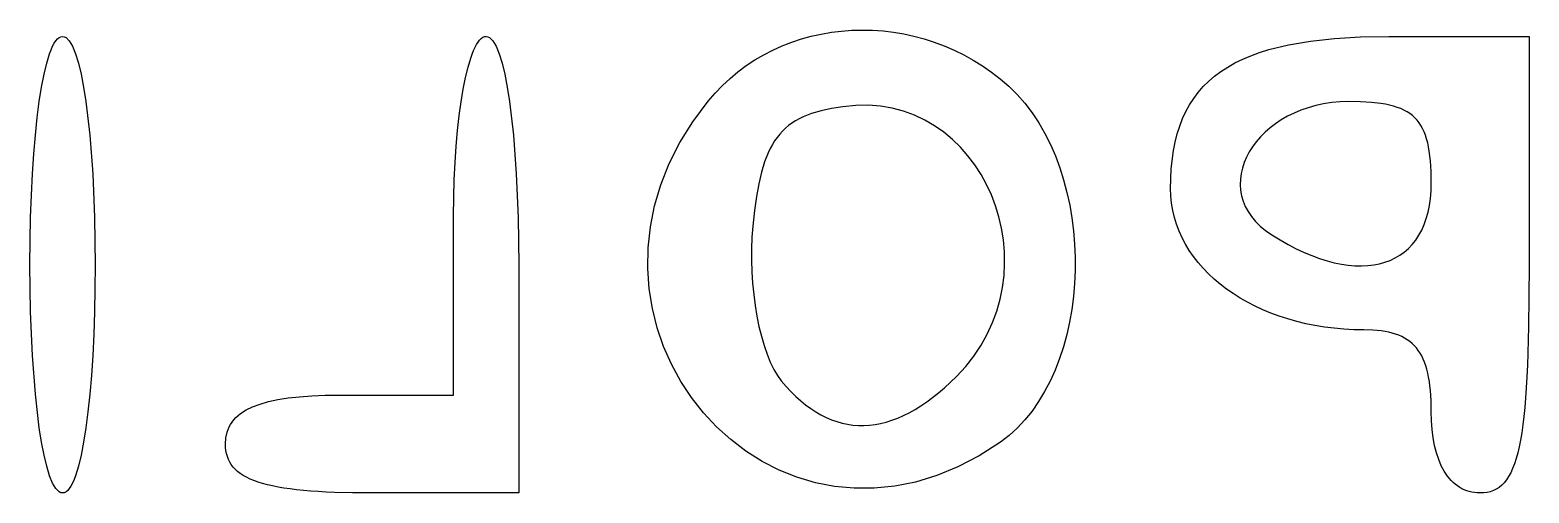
# Model space of a CAD drawing. Extents: x 70.3 to 133.4, y -81.7 to -32.
# Drawn here: x 80.26 to 81.964, y -77.209 to -76.683 of the extents above; entities that cross this region are included whole.
import ezdxf

# ---------------------------------------------------------------- set-up
doc = ezdxf.new("R2010")
doc.units = 0
doc.layers.add('BLACK', color=7, linetype='CONTINUOUS')

msp = doc.modelspace()

# ---------------------------------------------------------------- linework, layer by layer
at = {"layer": 'BLACK', "linetype": 'CONTINUOUS'}
for p, q in [((80.289065, -76.695452), (80.290928, -76.693257)), ((80.290928, -76.693257), (80.292829, -76.691672)), ((80.292829, -76.691672), (80.294765, -76.690711)), ((80.294765, -76.690711), (80.296733, -76.690388)), ((80.296733, -76.690388), (80.298702, -76.690711)), ((80.298702, -76.690711), (80.300638, -76.691672)), ((80.300638, -76.691672), (80.304402, -76.695452)), ((80.770834, -76.694546), (80.772654, -76.692746)), ((80.772654, -76.692746), (80.774502, -76.691445)), ((80.774502, -76.691445), (80.776376, -76.690654)), ((80.776376, -76.690654), (80.778275, -76.690388)), ((80.778275, -76.690388), (80.780244, -76.690711)), ((80.780244, -76.690711), (80.782179, -76.691672)), ((80.782179, -76.691672), (80.785944, -76.695452)), ((81.136532, -76.69335), (81.147753, -76.690249)), ((81.147753, -76.690249), (81.159131, -76.687707)), ((81.159131, -76.687707), (81.170641, -76.685723)), ((81.170641, -76.685723), (81.182258, -76.6843)), ((81.182258, -76.6843), (81.193958, -76.683439)), ((81.193958, -76.683439), (81.205716, -76.683141)), ((81.205716, -76.683141), (81.217506, -76.683407)), ((81.217506, -76.683407), (81.229305, -76.684239)), ((81.229305, -76.684239), (81.241088, -76.685637)), ((81.241088, -76.685637), (81.252829, -76.687603)), ((81.252829, -76.687603), (81.264504, -76.690138)), ((81.264504, -76.690138), (81.276088, -76.693244)), ((81.276088, -76.693244), (81.287556, -76.696921)), ((81.715232, -76.695699), (81.742486, -76.692722)), ((81.742486, -76.692722), (81.772165, -76.690965)), ((81.772165, -76.690965), (81.804328, -76.690388)), ((81.804328, -76.690388), (81.963607, -76.690388)), ((81.963607, -76.690388), (81.963607, -76.857076)), ((80.278763, -76.720683), (80.282016, -76.710066)), ((80.282016, -76.710066), (80.283713, -76.705565)), ((80.283713, -76.705565), (80.285455, -76.70162)), ((80.285455, -76.70162), (80.287239, -76.698244)), ((80.287239, -76.698244), (80.289065, -76.695452)), ((80.304402, -76.695452), (80.308012, -76.70162)), ((80.308012, -76.70162), (80.311451, -76.710066)), ((80.311451, -76.710066), (80.314704, -76.720683)), ((80.762253, -76.710557), (80.763893, -76.706463)), ((80.763893, -76.706463), (80.765573, -76.702802)), ((80.765573, -76.702802), (80.767292, -76.699587)), ((80.767292, -76.699587), (80.769046, -76.69683)), ((80.769046, -76.69683), (80.770834, -76.694546)), ((80.785944, -76.695452), (80.789553, -76.70162)), ((80.789553, -76.70162), (80.792992, -76.710066)), ((80.792992, -76.710066), (80.796245, -76.720683)), ((81.093713, -76.71131), (81.104058, -76.705989)), ((81.104058, -76.705989), (81.11466, -76.701222)), ((81.11466, -76.701222), (81.125493, -76.697008)), ((81.125493, -76.697008), (81.136532, -76.69335)), ((81.287556, -76.696921), (81.298885, -76.701171)), ((81.298885, -76.701171), (81.310047, -76.705995)), ((81.310047, -76.705995), (81.32102, -76.711394)), ((81.647469, -76.712337), (81.657346, -76.708732)), ((81.657346, -76.708732), (81.66778, -76.705467)), ((81.66778, -76.705467), (81.690349, -76.699934)), ((81.690349, -76.699934), (81.715232, -76.695699)), ((80.275711, -76.733362), (80.278763, -76.720683)), ((80.314704, -76.720683), (80.317755, -76.733362)), ((80.754748, -76.73706), (80.757602, -76.725304)), ((80.757602, -76.725304), (80.760656, -76.71507)), ((80.760656, -76.71507), (80.762253, -76.710557)), ((80.796245, -76.720683), (80.799297, -76.733362)), ((81.06446, -76.730581), (81.073889, -76.723607)), ((81.073889, -76.723607), (81.083648, -76.717183)), ((81.083648, -76.717183), (81.093713, -76.71131)), ((81.32102, -76.711394), (81.331779, -76.717369)), ((81.331779, -76.717369), (81.342297, -76.723923)), ((81.342297, -76.723923), (81.352552, -76.731055)), ((81.613393, -76.730244), (81.621111, -76.725234)), ((81.621111, -76.725234), (81.629358, -76.720582)), ((81.629358, -76.720582), (81.638142, -76.716285)), ((81.638142, -76.716285), (81.647469, -76.712337)), ((80.272877, -76.747994), (80.275711, -76.733362)), ((80.317755, -76.733362), (80.32059, -76.747994)), ((80.752114, -76.750233), (80.754748, -76.73706)), ((80.799297, -76.733362), (80.802131, -76.747994)), ((81.046692, -76.746171), (81.055386, -76.738102)), ((81.055386, -76.738102), (81.06446, -76.730581)), ((81.352552, -76.731055), (81.362517, -76.738767)), ((81.362517, -76.738767), (81.372168, -76.747061)), ((81.593345, -76.747474), (81.599517, -76.741359)), ((81.599517, -76.741359), (81.606198, -76.735617)), ((81.606198, -76.735617), (81.613393, -76.730244)), ((80.270275, -76.764471), (80.272877, -76.747994)), ((80.32059, -76.747994), (80.323192, -76.764471)), ((80.749719, -76.76472), (80.752114, -76.750233)), ((80.802131, -76.747994), (80.804733, -76.764471)), ((81.030544, -76.763945), (81.038403, -76.754785)), ((81.038403, -76.754785), (81.046692, -76.746171)), ((81.372168, -76.747061), (81.381681, -76.756357)), ((81.381681, -76.756357), (81.390548, -76.766409)), ((81.577807, -76.76811), (81.582497, -76.760845)), ((81.582497, -76.760845), (81.587674, -76.753968)), ((81.587674, -76.753968), (81.593345, -76.747474)), ((80.267921, -76.782684), (80.270275, -76.764471)), ((80.323192, -76.764471), (80.327636, -76.802526)), ((80.747582, -76.780415), (80.749719, -76.76472)), ((80.804733, -76.764471), (80.809177, -76.802526)), ((81.013175, -76.787291), (81.030544, -76.763945)), ((81.148207, -76.778117), (81.13853, -76.781924)), ((81.158915, -76.774948), (81.148207, -76.778117)), ((81.170712, -76.77234), (81.158915, -76.774948)), ((81.183658, -76.770214), (81.170712, -76.77234)), ((81.198393, -76.768776), (81.183658, -76.770214)), ((81.212687, -76.768641), (81.198393, -76.768776)), ((81.226515, -76.769751), (81.212687, -76.768641)), ((81.239853, -76.772046), (81.226515, -76.769751)), ((81.252676, -76.775467), (81.239853, -76.772046)), ((81.264958, -76.779954), (81.252676, -76.775467)), ((81.390548, -76.766409), (81.398771, -76.777162)), ((81.398771, -76.777162), (81.406351, -76.788561)), ((81.56986, -76.783824), (81.573597, -76.775768)), ((81.573597, -76.775768), (81.577807, -76.76811)), ((81.696504, -76.777485), (81.689061, -76.781168)), ((81.704341, -76.774202), (81.696504, -76.777485)), ((81.712555, -76.771347), (81.704341, -76.774202)), ((81.72113, -76.768947), (81.712555, -76.771347)), ((81.730051, -76.767031), (81.72113, -76.768947)), ((81.739299, -76.765628), (81.730051, -76.767031)), ((81.74886, -76.764765), (81.739299, -76.765628)), ((81.758716, -76.764471), (81.74886, -76.764765)), ((81.772182, -76.764694), (81.758716, -76.764471)), ((81.784371, -76.765399), (81.772182, -76.764694)), ((81.79534, -76.766642), (81.784371, -76.765399)), ((81.800384, -76.767483), (81.79534, -76.766642)), ((81.805144, -76.768479), (81.800384, -76.767483)), ((81.809627, -76.769638), (81.805144, -76.768479)), ((81.813841, -76.770966), (81.809627, -76.769638)), ((81.817791, -76.77247), (81.813841, -76.770966)), ((81.821485, -76.774157), (81.817791, -76.77247)), ((81.824931, -76.776035), (81.821485, -76.774157)), ((81.828135, -76.778109), (81.824931, -76.776035)), ((81.831104, -76.780388), (81.828135, -76.778109)), ((80.26583, -76.802526), (80.267921, -76.782684)), ((80.745721, -76.797214), (80.747582, -76.780415)), ((80.998499, -76.810964), (81.013175, -76.787291)), ((81.118458, -76.794745), (81.115092, -76.797954)), ((81.122031, -76.791764), (81.118458, -76.794745)), ((81.125817, -76.789002), (81.122031, -76.791764)), ((81.129824, -76.786447), (81.125817, -76.789002)), ((81.134059, -76.784091), (81.129824, -76.786447)), ((81.13853, -76.781924), (81.134059, -76.784091)), ((81.276674, -76.785449), (81.264958, -76.779954)), ((81.2878, -76.791891), (81.276674, -76.785449)), ((81.298311, -76.799222), (81.2878, -76.791891)), ((81.406351, -76.788561), (81.413289, -76.800554)), ((81.563777, -76.801148), (81.566589, -76.792282)), ((81.566589, -76.792282), (81.56986, -76.783824)), ((81.66926, -76.794328), (81.663556, -76.799324)), ((81.675423, -76.789617), (81.66926, -76.794328)), ((81.682029, -76.785221), (81.675423, -76.789617)), ((81.689061, -76.781168), (81.682029, -76.785221)), ((81.833845, -76.782877), (81.831104, -76.780388)), ((81.836366, -76.785585), (81.833845, -76.782877)), ((81.838673, -76.788517), (81.836366, -76.785585)), ((81.840773, -76.791681), (81.838673, -76.788517)), ((81.842674, -76.795084), (81.840773, -76.791681)), ((81.844383, -76.798733), (81.842674, -76.795084)), ((80.264019, -76.823886), (80.26583, -76.802526)), ((80.327636, -76.802526), (80.330963, -76.846657)), ((80.744156, -76.815013), (80.745721, -76.797214)), ((80.809177, -76.802526), (80.812505, -76.846657)), ((80.986425, -76.834859), (80.998499, -76.810964)), ((81.106155, -76.809046), (81.103539, -76.813263)), ((81.108947, -76.805095), (81.106155, -76.809046)), ((81.111924, -76.801401), (81.108947, -76.805095)), ((81.115092, -76.797954), (81.111924, -76.801401)), ((81.308181, -76.807383), (81.298311, -76.799222)), ((81.317385, -76.816313), (81.308181, -76.807383)), ((81.413289, -76.800554), (81.419587, -76.813086)), ((81.559502, -76.820123), (81.561417, -76.810427)), ((81.561417, -76.810427), (81.563777, -76.801148)), ((81.653592, -76.810063), (81.649365, -76.815748)), ((81.658328, -76.804579), (81.653592, -76.810063)), ((81.663556, -76.799324), (81.658328, -76.804579)), ((81.845906, -76.802634), (81.844383, -76.798733)), ((81.84725, -76.806795), (81.845906, -76.802634)), ((81.848423, -76.811223), (81.84725, -76.806795)), ((81.849432, -76.815924), (81.848423, -76.811223)), ((80.262502, -76.846657), (80.264019, -76.823886)), ((80.742905, -76.833707), (80.744156, -76.815013)), ((81.098807, -76.822539), (81.094694, -76.832999)), ((81.101092, -76.817758), (81.098807, -76.822539)), ((81.103539, -76.813263), (81.101092, -76.817758)), ((81.325899, -76.825954), (81.317385, -76.816313)), ((81.333698, -76.836246), (81.325899, -76.825954)), ((81.419587, -76.813086), (81.425245, -76.826103)), ((81.425245, -76.826103), (81.430266, -76.839551)), ((81.556978, -76.840788), (81.559502, -76.820123)), ((81.6425, -76.82761), (81.639896, -76.83373)), ((81.645662, -76.821607), (81.6425, -76.82761)), ((81.649365, -76.815748), (81.645662, -76.821607)), ((81.850283, -76.820906), (81.849432, -76.815924)), ((81.851542, -76.831738), (81.850283, -76.820906)), ((80.741989, -76.853192), (80.742905, -76.833707)), ((80.976862, -76.85887), (80.986425, -76.834859)), ((81.09114, -76.844721), (81.088087, -76.857784)), ((81.094694, -76.832999), (81.09114, -76.844721)), ((81.340757, -76.84713), (81.333698, -76.836246)), ((81.430266, -76.839551), (81.434651, -76.853376)), ((81.556149, -76.86318), (81.556978, -76.840788)), ((81.636425, -76.846206), (81.635592, -76.852506)), ((81.637866, -76.839938), (81.636425, -76.846206)), ((81.639896, -76.83373), (81.637866, -76.839938)), ((81.852256, -76.843777), (81.851542, -76.831738)), ((81.852482, -76.857076), (81.852256, -76.843777)), ((80.261296, -76.870731), (80.262502, -76.846657)), ((80.330963, -76.846657), (80.333051, -76.895998)), ((80.741425, -76.873364), (80.741989, -76.853192)), ((80.812505, -76.846657), (80.814593, -76.895998)), ((80.969721, -76.882891), (80.976862, -76.85887)), ((81.088087, -76.857784), (81.085475, -76.872266)), ((81.34705, -76.858547), (81.340757, -76.84713)), ((81.352553, -76.870438), (81.34705, -76.858547)), ((81.434651, -76.853376), (81.4384, -76.867524)), ((81.556429, -76.871579), (81.556149, -76.86318)), ((81.635592, -76.852506), (81.635381, -76.858809)), ((81.635381, -76.858809), (81.63581, -76.865087)), ((81.852249, -76.865971), (81.852482, -76.857076)), ((81.963607, -76.857076), (81.963607, -76.94968)), ((80.260415, -76.895998), (80.261296, -76.870731)), ((80.741233, -76.894117), (80.741425, -76.873364)), ((81.085475, -76.872266), (81.083246, -76.888244)), ((81.35724, -76.882742), (81.352553, -76.870438)), ((81.4384, -76.867524), (81.441515, -76.881942)), ((81.557261, -76.879852), (81.556429, -76.871579)), ((81.558632, -76.88799), (81.557261, -76.879852)), ((81.63581, -76.865087), (81.636894, -76.871312)), ((81.636894, -76.871312), (81.638651, -76.877456)), ((81.638651, -76.877456), (81.641095, -76.88349)), ((81.850424, -76.882496), (81.85156, -76.874446)), ((81.85156, -76.874446), (81.852249, -76.865971)), ((80.259875, -76.922351), (80.260415, -76.895998)), ((80.333051, -76.895998), (80.333775, -76.94968)), ((80.741233, -77.097846), (80.741233, -76.894117)), ((80.814593, -76.895998), (80.815316, -76.94968)), ((80.964911, -76.906819), (80.969721, -76.882891)), ((81.083246, -76.888244), (81.081341, -76.905797)), ((81.361087, -76.895402), (81.35724, -76.882742)), ((81.364069, -76.908357), (81.361087, -76.895402)), ((81.441515, -76.881942), (81.443997, -76.896575)), ((81.443997, -76.896575), (81.445847, -76.911369)), ((81.560529, -76.895984), (81.558632, -76.88799)), ((81.56294, -76.903825), (81.560529, -76.895984)), ((81.641095, -76.88349), (81.644245, -76.889386)), ((81.644245, -76.889386), (81.648115, -76.895116)), ((81.648115, -76.895116), (81.652724, -76.900652)), ((81.844442, -76.904066), (81.846854, -76.89731)), ((81.846854, -76.89731), (81.848852, -76.890119)), ((81.848852, -76.890119), (81.850424, -76.882496)), ((80.962343, -76.930547), (80.964911, -76.906819)), ((81.081341, -76.905797), (81.080369, -76.918583)), ((81.366161, -76.921548), (81.364069, -76.908357)), ((81.445847, -76.911369), (81.447068, -76.92627)), ((81.565851, -76.911503), (81.56294, -76.903825)), ((81.569252, -76.919009), (81.565851, -76.911503)), ((81.652724, -76.900652), (81.658085, -76.905965)), ((81.658085, -76.905965), (81.664217, -76.911026)), ((81.664217, -76.911026), (81.671136, -76.915809)), ((81.838417, -76.916261), (81.841626, -76.910385)), ((81.841626, -76.910385), (81.844442, -76.904066)), ((80.259691, -76.94968), (80.259875, -76.922351)), ((80.961925, -76.953971), (80.962343, -76.930547)), ((81.079873, -76.931551), (81.079837, -76.944611)), ((81.080369, -76.918583), (81.079873, -76.931551)), ((81.367338, -76.934916), (81.366161, -76.921548)), ((81.447068, -76.92627), (81.447659, -76.941225)), ((81.573128, -76.926334), (81.569252, -76.919009)), ((81.577467, -76.933469), (81.573128, -76.926334)), ((81.671136, -76.915809), (81.680584, -76.921569)), ((81.680584, -76.921569), (81.689896, -76.926805)), ((81.689896, -76.926805), (81.699059, -76.93152)), ((81.699059, -76.93152), (81.708063, -76.935717)), ((81.82186, -76.935281), (81.826535, -76.931206)), ((81.826535, -76.931206), (81.830861, -76.926675)), ((81.830861, -76.926675), (81.834825, -76.921692)), ((81.834825, -76.921692), (81.838417, -76.916261)), ((81.079837, -76.944611), (81.080244, -76.957673)), ((81.366845, -76.961945), (81.367574, -76.948401)), ((81.367574, -76.948401), (81.367338, -76.934916)), ((81.447642, -76.948401), (81.447623, -76.956179)), ((81.447659, -76.941225), (81.447642, -76.948401)), ((81.582256, -76.940404), (81.577467, -76.933469)), ((81.587483, -76.94713), (81.582256, -76.940404)), ((81.593136, -76.953638), (81.587483, -76.94713)), ((81.708063, -76.935717), (81.716899, -76.939399)), ((81.716899, -76.939399), (81.725554, -76.942571)), ((81.725554, -76.942571), (81.734019, -76.945236)), ((81.734019, -76.945236), (81.742282, -76.947397)), ((81.742282, -76.947397), (81.750334, -76.949057)), ((81.787038, -76.949973), (81.793594, -76.948704)), ((81.793594, -76.948704), (81.799863, -76.946958)), ((81.799863, -76.946958), (81.805835, -76.944739)), ((81.805835, -76.944739), (81.811498, -76.942051)), ((81.811498, -76.942051), (81.816844, -76.938897)), ((81.816844, -76.938897), (81.82186, -76.935281)), ((80.260415, -77.003361), (80.259691, -76.94968)), ((80.333775, -76.94968), (80.333591, -76.977009)), ((80.815316, -76.94968), (80.815316, -77.208971)), ((80.963568, -76.976984), (80.961925, -76.953971)), ((81.080244, -76.957673), (81.081077, -76.970647)), ((81.365127, -76.975488), (81.366845, -76.961945)), ((81.447623, -76.956179), (81.44696, -76.971078)), ((81.5992, -76.959919), (81.593136, -76.953638)), ((81.605665, -76.965963), (81.5992, -76.959919)), ((81.750334, -76.949057), (81.758162, -76.95022)), ((81.758162, -76.95022), (81.765758, -76.95089)), ((81.765758, -76.95089), (81.773109, -76.95107)), ((81.773109, -76.95107), (81.780206, -76.950763)), ((81.780206, -76.950763), (81.787038, -76.949973)), ((81.963607, -76.94968), (81.963468, -76.986504)), ((80.333591, -76.977009), (80.333051, -77.003361)), ((80.967182, -76.999483), (80.963568, -76.976984)), ((81.081077, -76.970647), (81.082321, -76.983443)), ((81.362393, -76.988971), (81.365127, -76.975488)), ((81.44696, -76.971078), (81.445672, -76.985869)), ((81.612517, -76.971762), (81.605665, -76.965963)), ((81.619743, -76.977305), (81.612517, -76.971762)), ((81.627331, -76.982584), (81.619743, -76.977305)), ((81.635268, -76.98759), (81.627331, -76.982584)), ((80.972676, -77.021362), (80.967182, -76.999483)), ((81.082321, -76.983443), (81.083958, -76.99597)), ((81.083958, -76.99597), (81.085971, -77.008139)), ((81.358618, -77.002334), (81.362393, -76.988971)), ((81.445672, -76.985869), (81.44376, -77.000497)), ((81.643542, -76.992312), (81.635268, -76.98759)), ((81.652139, -76.996743), (81.643542, -76.992312)), ((81.661048, -77.000872), (81.652139, -76.996743)), ((81.963468, -76.986504), (81.963029, -77.019904)), ((80.262502, -77.052702), (80.260415, -77.003361)), ((80.333051, -77.003361), (80.33217, -77.028628)), ((81.085971, -77.008139), (81.088345, -77.019858)), ((81.34785, -77.028464), (81.353779, -77.015518)), ((81.353779, -77.015518), (81.358618, -77.002334)), ((81.441225, -77.014908), (81.438069, -77.029049)), ((81.44376, -77.000497), (81.441225, -77.014908)), ((81.670256, -77.004691), (81.661048, -77.000872)), ((81.679749, -77.00819), (81.670256, -77.004691)), ((81.689515, -77.01136), (81.679749, -77.00819)), ((81.699542, -77.014191), (81.689515, -77.01136)), ((81.709817, -77.016675), (81.699542, -77.014191)), ((81.720327, -77.018802), (81.709817, -77.016675)), ((80.33217, -77.028628), (80.330963, -77.052702)), ((80.97996, -77.042516), (80.972676, -77.021362)), ((81.088345, -77.019858), (81.091063, -77.031038)), ((81.091063, -77.031038), (81.094108, -77.041589)), ((81.340806, -77.041112), (81.34785, -77.028464)), ((81.438069, -77.029049), (81.434292, -77.042866)), ((81.73106, -77.020564), (81.720327, -77.018802)), ((81.742003, -77.021949), (81.73106, -77.020564)), ((81.753143, -77.022951), (81.742003, -77.021949)), ((81.764467, -77.023558), (81.753143, -77.022951)), ((81.775964, -77.023763), (81.764467, -77.023558)), ((81.786204, -77.024046), (81.775964, -77.023763)), ((81.791005, -77.024406), (81.786204, -77.024046)), ((81.795596, -77.024916), (81.791005, -77.024406)), ((81.799981, -77.025582), (81.795596, -77.024916)), ((81.804164, -77.026405), (81.799981, -77.025582)), ((81.808148, -77.027392), (81.804164, -77.026405)), ((81.811935, -77.028544), (81.808148, -77.027392)), ((81.81553, -77.029868), (81.811935, -77.028544)), ((81.818936, -77.031365), (81.81553, -77.029868)), ((81.822155, -77.033041), (81.818936, -77.031365)), ((81.825191, -77.034899), (81.822155, -77.033041)), ((81.963029, -77.019904), (81.962259, -77.050025)), ((80.988945, -77.062839), (80.97996, -77.042516)), ((81.094108, -77.041589), (81.097463, -77.051421)), ((81.332622, -77.053404), (81.340806, -77.041112)), ((81.434292, -77.042866), (81.429897, -77.056304)), ((81.828047, -77.036943), (81.825191, -77.034899)), ((81.830727, -77.039177), (81.828047, -77.036943)), ((81.833233, -77.041605), (81.830727, -77.039177)), ((81.83557, -77.04423), (81.833233, -77.041605)), ((81.83774, -77.047058), (81.83557, -77.04423)), ((81.839746, -77.050092), (81.83774, -77.047058)), ((81.841592, -77.053335), (81.839746, -77.050092)), ((81.962259, -77.050025), (81.96174, -77.0639)), ((80.26583, -77.096833), (80.262502, -77.052702)), ((80.330963, -77.052702), (80.329447, -77.075473)), ((80.999539, -77.082227), (80.988945, -77.062839)), ((81.097463, -77.051421), (81.101112, -77.060442)), ((81.101112, -77.060442), (81.105039, -77.068563)), ((81.312733, -77.076679), (81.323272, -77.065279)), ((81.323272, -77.065279), (81.332622, -77.053404)), ((81.429897, -77.056304), (81.424884, -77.06931)), ((81.843281, -77.056792), (81.841592, -77.053335)), ((81.844816, -77.060466), (81.843281, -77.056792)), ((81.8462, -77.064362), (81.844816, -77.060466)), ((81.847438, -77.068483), (81.8462, -77.064362)), ((81.96174, -77.0639), (81.961127, -77.07701)), ((80.329447, -77.075473), (80.327636, -77.096833)), ((81.011653, -77.100573), (80.999539, -77.082227)), ((81.105039, -77.068563), (81.109226, -77.075694)), ((81.109226, -77.075694), (81.113658, -77.081745)), ((81.113658, -77.081745), (81.119071, -77.088019)), ((81.299191, -77.089432), (81.305952, -77.083263)), ((81.305952, -77.083263), (81.312733, -77.076679)), ((81.419255, -77.081829), (81.413011, -77.093807)), ((81.424884, -77.06931), (81.419255, -77.081829)), ((81.848531, -77.072834), (81.847438, -77.068483)), ((81.849483, -77.077418), (81.848531, -77.072834)), ((81.850298, -77.082239), (81.849483, -77.077418)), ((81.850979, -77.087301), (81.850298, -77.082239)), ((81.961127, -77.07701), (81.960416, -77.089372)), ((80.270275, -77.134888), (80.26583, -77.096833)), ((80.327636, -77.096833), (80.325545, -77.116675)), ((80.541396, -77.102917), (80.553131, -77.101071)), ((80.553131, -77.101071), (80.566, -77.099649)), ((80.566, -77.099649), (80.58002, -77.098642)), ((80.58002, -77.098642), (80.59521, -77.098044)), ((80.59521, -77.098044), (80.611587, -77.097846)), ((80.611587, -77.097846), (80.741233, -77.097846)), ((81.025196, -77.117774), (81.011653, -77.100573)), ((81.119071, -77.088019), (81.124553, -77.093877)), ((81.124553, -77.093877), (81.130101, -77.099319)), ((81.130101, -77.099319), (81.135713, -77.104347)), ((81.279045, -77.105456), (81.285736, -77.100529)), ((81.285736, -77.100529), (81.292452, -77.095188)), ((81.292452, -77.095188), (81.299191, -77.089432)), ((81.413011, -77.093807), (81.406153, -77.105192)), ((81.851529, -77.092608), (81.850979, -77.087301)), ((81.852248, -77.103974), (81.851529, -77.092608)), ((81.959602, -77.101005), (81.958683, -77.111926)), ((81.960416, -77.089372), (81.959602, -77.101005)), ((80.325545, -77.116675), (80.323192, -77.134888)), ((80.493773, -77.123327), (80.499088, -77.118775)), ((80.499088, -77.118775), (80.505427, -77.114694)), ((80.505427, -77.114694), (80.51281, -77.111075)), ((80.51281, -77.111075), (80.521253, -77.107912)), ((80.521253, -77.107912), (80.530776, -77.105195)), ((80.530776, -77.105195), (80.541396, -77.102917)), ((81.040078, -77.133724), (81.025196, -77.117774)), ((81.135713, -77.104347), (81.14139, -77.108959)), ((81.14139, -77.108959), (81.147127, -77.113156)), ((81.147127, -77.113156), (81.152925, -77.116938)), ((81.152925, -77.116938), (81.158782, -77.120305)), ((81.252562, -77.12102), (81.259138, -77.117751)), ((81.259138, -77.117751), (81.265744, -77.114067)), ((81.265744, -77.114067), (81.27238, -77.109969)), ((81.27238, -77.109969), (81.279045, -77.105456)), ((81.398682, -77.115928), (81.3906, -77.125961)), ((81.406153, -77.105192), (81.398682, -77.115928)), ((81.852482, -77.116367), (81.852248, -77.103974)), ((81.852726, -77.126902), (81.852482, -77.116367)), ((81.958683, -77.111926), (81.957654, -77.122154)), ((80.272877, -77.151365), (80.270275, -77.134888)), ((80.323192, -77.134888), (80.32059, -77.151365)), ((80.484852, -77.136813), (80.486147, -77.133871)), ((80.486147, -77.133871), (80.487684, -77.131052)), ((80.487684, -77.131052), (80.489466, -77.128356)), ((80.489466, -77.128356), (80.491495, -77.125781)), ((80.491495, -77.125781), (80.493773, -77.123327)), ((81.05621, -77.148317), (81.040078, -77.133724)), ((81.158782, -77.120305), (81.164695, -77.123256)), ((81.164695, -77.123256), (81.170664, -77.125793)), ((81.170664, -77.125793), (81.176686, -77.127915)), ((81.176686, -77.127915), (81.182761, -77.129621)), ((81.182761, -77.129621), (81.188886, -77.130913)), ((81.188886, -77.130913), (81.19506, -77.13179)), ((81.19506, -77.13179), (81.201281, -77.132252)), ((81.201281, -77.132252), (81.207548, -77.1323)), ((81.207548, -77.1323), (81.213859, -77.131932)), ((81.213859, -77.131932), (81.220213, -77.13115)), ((81.220213, -77.13115), (81.226607, -77.129953)), ((81.226607, -77.129953), (81.233041, -77.128342)), ((81.233041, -77.128342), (81.239512, -77.126316)), ((81.239512, -77.126316), (81.24602, -77.123875)), ((81.24602, -77.123875), (81.252562, -77.12102)), ((81.381908, -77.135239), (81.372607, -77.143706)), ((81.3906, -77.125961), (81.381908, -77.135239)), ((81.853451, -77.136889), (81.852726, -77.126902)), ((81.956512, -77.131707), (81.955251, -77.140603)), ((81.957654, -77.122154), (81.956512, -77.131707)), ((80.275711, -77.165997), (80.272877, -77.151365)), ((80.32059, -77.151365), (80.317755, -77.165997)), ((80.481941, -77.153409), (80.482403, -77.14639)), ((80.482403, -77.14639), (80.483798, -77.13988)), ((80.483798, -77.13988), (80.484852, -77.136813)), ((81.0735, -77.161449), (81.05621, -77.148317)), ((81.362699, -77.151308), (81.33855, -77.166747)), ((81.372607, -77.143706), (81.362699, -77.151308)), ((81.854647, -77.146309), (81.853451, -77.136889)), ((81.856302, -77.155145), (81.854647, -77.146309)), ((81.95387, -77.14886), (81.952362, -77.156495)), ((81.955251, -77.140603), (81.95387, -77.14886)), ((80.278763, -77.178676), (80.275711, -77.165997)), ((80.317755, -77.165997), (80.314704, -77.178676)), ((80.482069, -77.157189), (80.481941, -77.153409)), ((80.482457, -77.160815), (80.482069, -77.157189)), ((80.483111, -77.164289), (80.482457, -77.160815)), ((80.484039, -77.167613), (80.483111, -77.164289)), ((80.485248, -77.170789), (80.484039, -77.167613)), ((81.091859, -77.173014), (81.0735, -77.161449)), ((81.33855, -77.166747), (81.314387, -77.179358)), ((81.858405, -77.163377), (81.856302, -77.155145)), ((81.860946, -77.170989), (81.858405, -77.163377)), ((81.948957, -77.169976), (81.947051, -77.175857)), ((81.950726, -77.163528), (81.948957, -77.169976)), ((81.952362, -77.156495), (81.950726, -77.163528)), ((80.282016, -77.189293), (80.278763, -77.178676)), ((80.314704, -77.178676), (80.311451, -77.189293)), ((80.486743, -77.17382), (80.485248, -77.170789)), ((80.488533, -77.176707), (80.486743, -77.17382)), ((80.490623, -77.179454), (80.488533, -77.176707)), ((80.493021, -77.182062), (80.490623, -77.179454)), ((80.495732, -77.184533), (80.493021, -77.182062)), ((80.498765, -77.18687), (80.495732, -77.184533)), ((80.502126, -77.189076), (80.498765, -77.18687)), ((81.111197, -77.182907), (81.091859, -77.173014)), ((81.131423, -77.191023), (81.111197, -77.182907)), ((81.314387, -77.179358), (81.290302, -77.189244)), ((81.863914, -77.177961), (81.860946, -77.170989)), ((81.867298, -77.184277), (81.863914, -77.177961)), ((81.871088, -77.189917), (81.867298, -77.184277)), ((81.942812, -77.185992), (81.940472, -77.190281)), ((81.945004, -77.18119), (81.942812, -77.185992)), ((81.947051, -77.175857), (81.945004, -77.18119)), ((80.285455, -77.197739), (80.282016, -77.189293)), ((80.289065, -77.203907), (80.285455, -77.197739)), ((80.292829, -77.207687), (80.289065, -77.203907)), ((80.304402, -77.203907), (80.302538, -77.206102)), ((80.306227, -77.201115), (80.304402, -77.203907)), ((80.308012, -77.197739), (80.306227, -77.201115)), ((80.309754, -77.193794), (80.308012, -77.197739)), ((80.311451, -77.189293), (80.309754, -77.193794)), ((80.505821, -77.191152), (80.502126, -77.189076)), ((80.509858, -77.1931), (80.505821, -77.191152)), ((80.514243, -77.194923), (80.509858, -77.1931)), ((80.518983, -77.196624), (80.514243, -77.194923)), ((80.524085, -77.198204), (80.518983, -77.196624)), ((80.529555, -77.199666), (80.524085, -77.198204)), ((80.5354, -77.201011), (80.529555, -77.199666)), ((80.541628, -77.202243), (80.5354, -77.201011)), ((80.548244, -77.203363), (80.541628, -77.202243)), ((80.555256, -77.204374), (80.548244, -77.203363)), ((80.56267, -77.205278), (80.555256, -77.204374)), ((81.152447, -77.197257), (81.131423, -77.191023)), ((81.174179, -77.201504), (81.152447, -77.197257)), ((81.196529, -77.203658), (81.174179, -77.201504)), ((81.219406, -77.203614), (81.196529, -77.203658)), ((81.242721, -77.201267), (81.219406, -77.203614)), ((81.266383, -77.196513), (81.242721, -77.201267)), ((81.290302, -77.189244), (81.266383, -77.196513)), ((81.873131, -77.192478), (81.871088, -77.189917)), ((81.875271, -77.194863), (81.873131, -77.192478)), ((81.877507, -77.197071), (81.875271, -77.194863)), ((81.879838, -77.199099), (81.877507, -77.197071)), ((81.882262, -77.200944), (81.879838, -77.199099)), ((81.884777, -77.202604), (81.882262, -77.200944)), ((81.887384, -77.204078), (81.884777, -77.202604)), ((81.890079, -77.205363), (81.887384, -77.204078)), ((81.929547, -77.202677), (81.926406, -77.204675)), ((81.93252, -77.200256), (81.929547, -77.202677)), ((81.93533, -77.197395), (81.93252, -77.200256)), ((81.937979, -77.194077), (81.93533, -77.197395)), ((81.940472, -77.190281), (81.937979, -77.194077)), ((80.294765, -77.208648), (80.292829, -77.207687)), ((80.296733, -77.208971), (80.294765, -77.208648)), ((80.298702, -77.208648), (80.296733, -77.208971)), ((80.300638, -77.207687), (80.298702, -77.208648)), ((80.302538, -77.206102), (80.300638, -77.207687)), ((80.570494, -77.206077), (80.56267, -77.205278)), ((80.578734, -77.206774), (80.570494, -77.206077)), ((80.587396, -77.20737), (80.578734, -77.206774)), ((80.596488, -77.207869), (80.587396, -77.20737)), ((80.606017, -77.208272), (80.596488, -77.207869)), ((80.62641, -77.208799), (80.606017, -77.208272)), ((80.648629, -77.208971), (80.62641, -77.208799)), ((80.815316, -77.208971), (80.648629, -77.208971)), ((81.892861, -77.206456), (81.890079, -77.205363)), ((81.895731, -77.207355), (81.892861, -77.206456)), ((81.898685, -77.208059), (81.895731, -77.207355)), ((81.901723, -77.208564), (81.898685, -77.208059)), ((81.904843, -77.208869), (81.901723, -77.208564)), ((81.908044, -77.208971), (81.904843, -77.208869)), ((81.912083, -77.208811), (81.908044, -77.208971)), ((81.915935, -77.20832), (81.912083, -77.208811)), ((81.919604, -77.207479), (81.915935, -77.20832)), ((81.923092, -77.20627), (81.919604, -77.207479)), ((81.926406, -77.204675), (81.923092, -77.20627))]:
    msp.add_line(p, q, dxfattribs=at)

doc.saveas('drawing.dxf')
